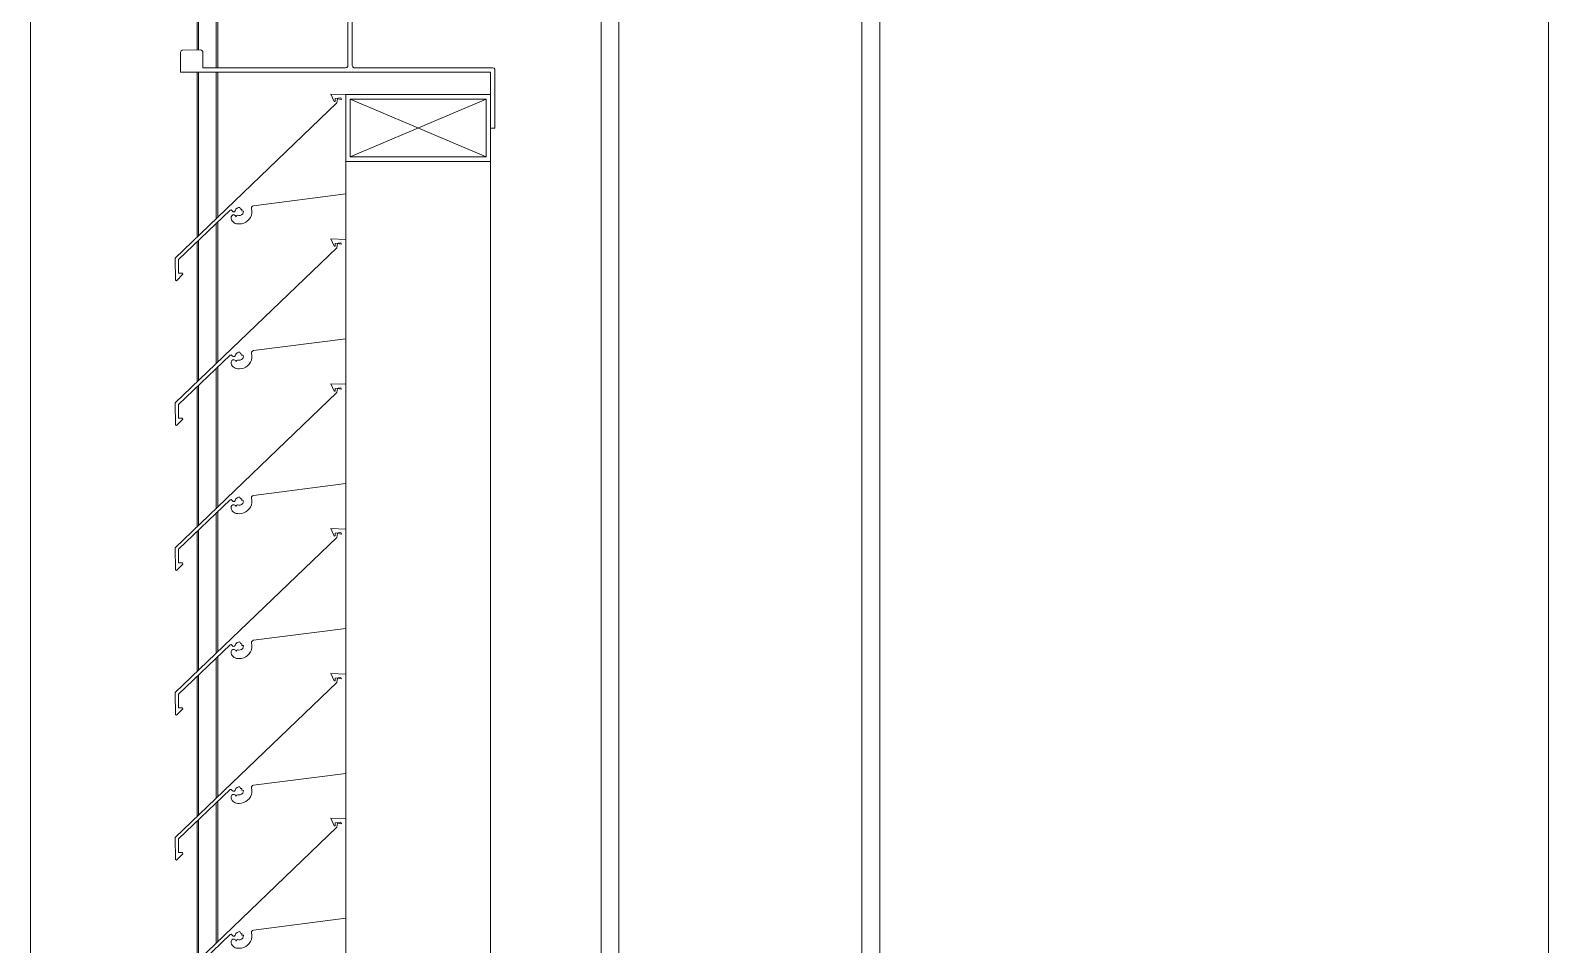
# Model space of a CAD drawing. Header units: millimetres. Extents: x -220592 to 404889, y -217665 to 38245.
# Drawn here: x -984.82 to -978.01, y -1184.84 to -1180.74 of the extents above; entities that cross this region are included whole.
import ezdxf

# ---------------------------------------------------------------- set-up
doc = ezdxf.new("R2010")
doc.units = ezdxf.units.MM
doc.linetypes.add('XKITLINE00', pattern=[0])
doc.layers.add('000 - 0_HIDE_OBJ_FRAMING_DEF_SUB_1', color=7, linetype='Continuous')
doc.layers.add('Part', color=7, linetype='Continuous', lineweight=0)

# ---------------------------------------------------------------- blocks, each defined once
blk = doc.blocks.new('*A13471')
at = {"layer": '000 - 0_HIDE_OBJ_FRAMING_DEF_SUB_1', "color": 7, "linetype": 'XKITLINE00', "lineweight": 0}
blk.add_line((-166.903352, 214.690805), (-166.903352, 242.6885), dxfattribs=at)
blk = doc.blocks.new('*A13473')
at = {"layer": '000 - 0_HIDE_OBJ_FRAMING_DEF_SUB_1', "color": 7, "linetype": 'XKITLINE00', "lineweight": 0}
blk.add_line((-166.903352, 214.690805), (-166.903349, 247.090805), dxfattribs=at)
blk = doc.blocks.new('*A14736')
at = {"layer": '000 - 0_HIDE_OBJ_FRAMING_DEF_SUB_1', "color": 7, "linetype": 'XKITLINE00', "lineweight": 0}
for p, q in [((-171.153485, 242.190805), (-171.153485, 214.940805)), ((-171.073485, 214.940805), (-171.073485, 242.190805)), ((-169.983485, 214.940805), (-169.983485, 242.190805)), ((-169.903485, 218.690805), (-169.903485, 238.690805))]:
    blk.add_line(p, q, dxfattribs=at)
blk = doc.blocks.new('*A14747')
at = {"layer": 'Part', "color": 7, "linetype": 'XKITLINE00', "lineweight": 0}
for p, q in [((-171.648937, 229.40603), (-171.648981, 229.15603)), ((-171.628937, 229.406027), (-171.648937, 229.40603)), ((-171.628982, 229.146027), (-171.628937, 229.406027)), ((-171.648981, 229.15603), (-173.03898, 229.156273)), ((-173.03898, 229.156273), (-173.038236, 229.062446)), ((-172.938996, 229.066255), (-172.938984, 229.136255)), ((-172.938984, 229.136255), (-172.295157, 229.135382)), ((-172.295157, 229.135382), (-172.29067, 229.131698)), ((-172.29067, 229.131698), (-172.288986, 229.126142)), ((-172.288986, 229.126142), (-172.289912, 228.182315)), ((-172.26915, 228.186138), (-172.268986, 229.126138)), ((-172.268986, 229.126138), (-172.268224, 229.129965)), ((-172.268224, 229.129965), (-172.26454, 229.134452)), ((-172.26454, 229.134452), (-172.258984, 229.136137)), ((-172.258984, 229.136137), (-171.635157, 229.136789)), ((-171.635157, 229.136789), (-171.630669, 229.140471)), ((-171.630669, 229.140471), (-171.628982, 229.146027)), ((-173.038236, 229.062446), (-173.034553, 229.057957)), ((-173.034553, 229.057957), (-173.028998, 229.056271)), ((-173.028998, 229.056271), (-172.945171, 229.057018)), ((-172.945171, 229.057018), (-172.940682, 229.0607)), ((-172.940682, 229.0607), (-172.938996, 229.066255)), ((-173.039139, 228.246273), (-173.039155, 228.156273)), ((-173.037453, 228.251828), (-173.039139, 228.246273)), ((-173.032965, 228.25551), (-173.037453, 228.251828)), ((-172.949138, 228.256257), (-173.032965, 228.25551)), ((-172.943582, 228.254571), (-172.949138, 228.256257)), ((-172.9399, 228.250082), (-172.943582, 228.254571)), ((-172.939152, 228.176255), (-172.9399, 228.250082)), ((-173.039155, 228.156273), (-171.649155, 228.15603)), ((-172.299152, 228.176144), (-172.939152, 228.176255)), ((-172.293596, 228.177828), (-172.299152, 228.176144)), ((-172.289912, 228.182315), (-172.293596, 228.177828)), ((-172.267465, 228.180582), (-172.26915, 228.186138)), ((-172.262978, 228.176899), (-172.267465, 228.180582)), ((-171.639152, 228.176028), (-172.262978, 228.176899)), ((-171.649155, 228.15603), (-171.649199, 227.90603)), ((-171.633596, 228.174342), (-171.639152, 228.176028)), ((-171.629914, 228.169854), (-171.633596, 228.174342)), ((-171.629199, 227.906027), (-171.629914, 228.169854)), ((-171.649199, 227.90603), (-171.629199, 227.906027))]:
    blk.add_line(p, q, dxfattribs=at)
blk = doc.blocks.new('*A14748')
at = {"layer": '000 - 0_HIDE_OBJ_FRAMING_DEF_SUB_1', "color": 7, "linetype": 'XKITLINE00', "lineweight": 0}
for p, q in [((-173.713199, 222.288511), (-173.713199, 240.088511)), ((-172.87913, 228.176245), (-172.87913, 229.136174)), ((-172.873025, 228.176244), (-172.873025, 229.136166)), ((-172.964598, 228.256119), (-172.964598, 229.056845)), ((-172.958493, 228.256174), (-172.958493, 229.056899)), ((-172.964598, 227.417389), (-172.964598, 228.15626)), ((-172.958493, 227.42325), (-172.958493, 228.156259)), ((-172.87913, 227.499453), (-172.87913, 228.156245)), ((-172.873025, 227.505315), (-172.873025, 228.156244)), ((-172.87913, 226.849453), (-172.87913, 227.478347)), ((-172.873025, 226.855315), (-172.873025, 227.484198)), ((-172.964598, 226.767389), (-172.964598, 227.396435)), ((-172.958493, 226.77325), (-172.958493, 227.402286)), ((-172.87913, 226.199453), (-172.87913, 226.828347)), ((-172.873025, 226.205315), (-172.873025, 226.834198)), ((-172.964598, 226.117389), (-172.964598, 226.746435)), ((-172.958493, 226.12325), (-172.958493, 226.752286)), ((-172.87913, 225.549453), (-172.87913, 226.178347)), ((-172.873025, 225.555315), (-172.873025, 226.184198)), ((-172.964598, 225.467389), (-172.964598, 226.096435)), ((-172.958493, 225.47325), (-172.958493, 226.102286)), ((-172.87913, 224.899453), (-172.87913, 225.528347)), ((-172.873025, 224.905315), (-172.873025, 225.534198)), ((-172.964598, 224.817389), (-172.964598, 225.446435)), ((-172.958493, 224.82325), (-172.958493, 225.452286)), ((-172.87913, 224.249453), (-172.87913, 224.878347)), ((-172.873025, 224.255315), (-172.873025, 224.884198)), ((-172.964598, 224.167389), (-172.964598, 224.796435)), ((-172.958493, 224.17325), (-172.958493, 224.802286))]:
    blk.add_line(p, q, dxfattribs=at)
blk = doc.blocks.new('*A14761')
at = {"layer": 'Part', "color": 7, "linetype": 'XKITLINE00', "lineweight": 0}
for p, q in [((-171.648652, 214.556249), (-171.648652, 227.756135)), ((-172.298652, 227.406131), (-172.298652, 227.610427)), ((-172.298652, 226.756131), (-172.298652, 226.960427)), ((-172.298652, 226.106131), (-172.298652, 226.310427)), ((-172.298652, 225.456131), (-172.298652, 225.660427)), ((-172.298652, 224.806131), (-172.298652, 225.010427)), ((-172.298652, 224.156131), (-172.298652, 224.360427))]:
    blk.add_line(p, q, dxfattribs=at)
blk = doc.blocks.new('*A14839')
at = {"layer": 'Part', "color": 7, "linetype": 'XKITLINE00', "lineweight": 0}
for p, q in [((-172.298462, 224.806123), (-172.366148, 224.808745)), ((-172.366148, 224.808745), (-172.350613, 224.775258)), ((-172.298455, 224.360453), (-172.298462, 224.806123)), ((-172.338255, 224.768789), (-173.063377, 224.072543)), ((-172.350613, 224.775258), (-172.34549, 224.77567)), ((-172.34549, 224.77567), (-172.345361, 224.787861)), ((-172.345361, 224.787861), (-172.320378, 224.791001)), ((-172.335358, 224.787332), (-172.338255, 224.768789)), ((-172.335358, 224.787332), (-172.318342, 224.784428)), ((-172.320378, 224.791001), (-172.318342, 224.784428)), ((-172.712461, 224.307423), (-172.298455, 224.360453)), ((-173.048341, 224.066176), (-172.817326, 224.287579)), ((-172.817326, 224.287579), (-172.812166, 224.288671)), ((-172.810019, 224.262761), (-172.812659, 224.257287)), ((-172.812659, 224.257287), (-172.812163, 224.249517)), ((-172.812166, 224.288671), (-172.808512, 224.284044)), ((-172.812163, 224.249517), (-172.810428, 224.244021)), ((-172.804875, 224.265998), (-172.810019, 224.262761)), ((-172.808512, 224.284044), (-172.804048, 224.28019)), ((-172.798797, 224.26601), (-172.804875, 224.265998)), ((-172.804048, 224.28019), (-172.798154, 224.280396)), ((-172.793641, 224.262792), (-172.798797, 224.26601)), ((-172.798154, 224.280396), (-172.793971, 224.284553)), ((-172.793971, 224.284553), (-172.790857, 224.292126)), ((-172.790699, 224.25732), (-172.793641, 224.262792)), ((-172.790857, 224.292126), (-172.78619, 224.296913)), ((-172.788669, 224.262301), (-172.790699, 224.25732)), ((-172.783858, 224.264708), (-172.788669, 224.262301)), ((-172.78619, 224.296913), (-172.780114, 224.299703)), ((-172.77794, 224.263803), (-172.783858, 224.264708)), ((-172.780114, 224.299703), (-172.773442, 224.300125)), ((-172.77144, 224.264147), (-172.77794, 224.263803)), ((-172.773442, 224.300125), (-172.77112, 224.292735)), ((-172.765472, 224.266745), (-172.77144, 224.264147)), ((-172.77112, 224.292735), (-172.763955, 224.291791)), ((-172.76079, 224.271267), (-172.765472, 224.266745)), ((-172.763955, 224.291791), (-172.765124, 224.284731)), ((-172.765124, 224.284731), (-172.757418, 224.283625)), ((-172.757988, 224.277141), (-172.76079, 224.271267)), ((-172.757418, 224.283625), (-172.757988, 224.277141)), ((-172.731662, 224.24681), (-172.726022, 224.25536)), ((-172.726022, 224.25536), (-172.722024, 224.26479)), ((-172.722024, 224.26479), (-172.719801, 224.274789)), ((-172.720912, 224.295159), (-172.720672, 224.300681)), ((-172.719426, 224.285025), (-172.720912, 224.295159)), ((-172.720672, 224.300681), (-172.717536, 224.305233)), ((-172.719801, 224.274789), (-172.719426, 224.285025)), ((-172.717536, 224.305233), (-172.712461, 224.307423)), ((-172.810428, 224.244021), (-172.807674, 224.238958)), ((-172.807674, 224.238958), (-172.804002, 224.234515)), ((-172.804002, 224.234515), (-172.799549, 224.230857)), ((-172.799549, 224.230857), (-172.794479, 224.228117)), ((-172.794479, 224.228117), (-172.788978, 224.226398)), ((-172.788978, 224.226398), (-172.78325, 224.225762)), ((-172.78325, 224.225762), (-172.776451, 224.225664)), ((-172.776451, 224.225664), (-172.766238, 224.226449)), ((-172.766238, 224.226449), (-172.756337, 224.229072)), ((-172.756337, 224.229072), (-172.747074, 224.233445)), ((-172.747074, 224.233445), (-172.738758, 224.239423)), ((-172.738758, 224.239423), (-172.731662, 224.24681)), ((-173.063377, 224.072543), (-173.062824, 223.973392)), ((-173.047999, 224.00483), (-173.048341, 224.066176)), ((-173.058143, 223.970923), (-173.029494, 223.999812)), ((-173.030579, 224.004733), (-173.047999, 224.00483)), ((-173.029494, 223.999812), (-173.030579, 224.004733)), ((-173.062824, 223.973392), (-173.058143, 223.970923))]:
    blk.add_line(p, q, dxfattribs=at)
blk = doc.blocks.new('*A14840')
at = {"layer": 'Part', "color": 7, "linetype": 'XKITLINE00', "lineweight": 0}
for p, q in [((-172.338255, 225.418789), (-173.063377, 224.722543)), ((-172.298462, 225.456123), (-172.366148, 225.458745)), ((-172.366148, 225.458745), (-172.350613, 225.425258)), ((-172.350613, 225.425258), (-172.34549, 225.42567)), ((-172.34549, 225.42567), (-172.345361, 225.437861)), ((-172.345361, 225.437861), (-172.320378, 225.441001)), ((-172.335358, 225.437332), (-172.338255, 225.418789)), ((-172.335358, 225.437332), (-172.318342, 225.434428)), ((-172.320378, 225.441001), (-172.318342, 225.434428)), ((-172.298455, 225.010453), (-172.298462, 225.456123)), ((-172.712461, 224.957423), (-172.298455, 225.010453)), ((-173.048341, 224.716176), (-172.817326, 224.937579)), ((-172.817326, 224.937579), (-172.812166, 224.938671)), ((-172.812166, 224.938671), (-172.808512, 224.934044)), ((-172.808512, 224.934044), (-172.804048, 224.93019)), ((-172.804048, 224.93019), (-172.798154, 224.930396)), ((-172.798154, 224.930396), (-172.793971, 224.934553)), ((-172.793971, 224.934553), (-172.790857, 224.942126)), ((-172.790857, 224.942126), (-172.78619, 224.946913)), ((-172.78619, 224.946913), (-172.780114, 224.949703)), ((-172.780114, 224.949703), (-172.773442, 224.950125)), ((-172.773442, 224.950125), (-172.77112, 224.942735)), ((-172.77112, 224.942735), (-172.763955, 224.941791)), ((-172.763955, 224.941791), (-172.765124, 224.934731)), ((-172.765124, 224.934731), (-172.757418, 224.933625)), ((-172.757418, 224.933625), (-172.757988, 224.927141)), ((-172.720912, 224.945159), (-172.720672, 224.950681)), ((-172.719426, 224.935025), (-172.720912, 224.945159)), ((-172.720672, 224.950681), (-172.717536, 224.955233)), ((-172.719801, 224.924789), (-172.719426, 224.935025)), ((-172.717536, 224.955233), (-172.712461, 224.957423)), ((-172.810019, 224.912761), (-172.812659, 224.907287)), ((-172.812659, 224.907287), (-172.812163, 224.899517)), ((-172.812163, 224.899517), (-172.810428, 224.894021)), ((-172.810428, 224.894021), (-172.807674, 224.888958)), ((-172.804875, 224.915998), (-172.810019, 224.912761)), ((-172.807674, 224.888958), (-172.804002, 224.884515)), ((-172.798797, 224.91601), (-172.804875, 224.915998)), ((-172.804002, 224.884515), (-172.799549, 224.880857)), ((-172.799549, 224.880857), (-172.794479, 224.878117)), ((-172.793641, 224.912792), (-172.798797, 224.91601)), ((-172.794479, 224.878117), (-172.788978, 224.876398)), ((-172.790699, 224.90732), (-172.793641, 224.912792)), ((-172.788669, 224.912301), (-172.790699, 224.90732)), ((-172.788978, 224.876398), (-172.78325, 224.875762)), ((-172.783858, 224.914708), (-172.788669, 224.912301)), ((-172.77794, 224.913803), (-172.783858, 224.914708)), ((-172.78325, 224.875762), (-172.776451, 224.875664)), ((-172.77144, 224.914147), (-172.77794, 224.913803)), ((-172.776451, 224.875664), (-172.766238, 224.876449)), ((-172.765472, 224.916745), (-172.77144, 224.914147)), ((-172.766238, 224.876449), (-172.756337, 224.879072)), ((-172.76079, 224.921267), (-172.765472, 224.916745)), ((-172.757988, 224.927141), (-172.76079, 224.921267)), ((-172.756337, 224.879072), (-172.747074, 224.883445)), ((-172.747074, 224.883445), (-172.738758, 224.889423)), ((-172.738758, 224.889423), (-172.731662, 224.89681)), ((-172.731662, 224.89681), (-172.726022, 224.90536)), ((-172.726022, 224.90536), (-172.722024, 224.91479)), ((-172.722024, 224.91479), (-172.719801, 224.924789)), ((-173.063377, 224.722543), (-173.062824, 224.623392)), ((-173.047999, 224.65483), (-173.048341, 224.716176)), ((-173.062824, 224.623392), (-173.058143, 224.620923)), ((-173.058143, 224.620923), (-173.029494, 224.649812)), ((-173.030579, 224.654733), (-173.047999, 224.65483)), ((-173.029494, 224.649812), (-173.030579, 224.654733))]:
    blk.add_line(p, q, dxfattribs=at)
blk = doc.blocks.new('*A14841')
at = {"layer": 'Part', "color": 7, "linetype": 'XKITLINE00', "lineweight": 0}
for p, q in [((-172.298462, 226.106123), (-172.366148, 226.108745)), ((-172.366148, 226.108745), (-172.350613, 226.075258)), ((-172.34549, 226.07567), (-172.345361, 226.087861)), ((-172.345361, 226.087861), (-172.320378, 226.091001)), ((-172.335358, 226.087332), (-172.338255, 226.068789)), ((-172.335358, 226.087332), (-172.318342, 226.084428)), ((-172.320378, 226.091001), (-172.318342, 226.084428)), ((-172.298455, 225.660453), (-172.298462, 226.106123)), ((-172.338255, 226.068789), (-173.063377, 225.372543)), ((-172.350613, 226.075258), (-172.34549, 226.07567)), ((-172.712461, 225.607423), (-172.298455, 225.660453)), ((-173.048341, 225.366176), (-172.817326, 225.587579)), ((-172.817326, 225.587579), (-172.812166, 225.588671)), ((-172.810019, 225.562761), (-172.812659, 225.557287)), ((-172.812659, 225.557287), (-172.812163, 225.549517)), ((-172.812166, 225.588671), (-172.808512, 225.584044)), ((-172.812163, 225.549517), (-172.810428, 225.544021)), ((-172.810428, 225.544021), (-172.807674, 225.538958)), ((-172.804875, 225.565998), (-172.810019, 225.562761)), ((-172.808512, 225.584044), (-172.804048, 225.58019)), ((-172.798797, 225.56601), (-172.804875, 225.565998)), ((-172.804048, 225.58019), (-172.798154, 225.580396)), ((-172.793641, 225.562792), (-172.798797, 225.56601)), ((-172.798154, 225.580396), (-172.793971, 225.584553)), ((-172.793971, 225.584553), (-172.790857, 225.592126)), ((-172.790699, 225.55732), (-172.793641, 225.562792)), ((-172.790857, 225.592126), (-172.78619, 225.596913)), ((-172.788669, 225.562301), (-172.790699, 225.55732)), ((-172.783858, 225.564708), (-172.788669, 225.562301)), ((-172.78619, 225.596913), (-172.780114, 225.599703)), ((-172.77794, 225.563803), (-172.783858, 225.564708)), ((-172.780114, 225.599703), (-172.773442, 225.600125)), ((-172.77144, 225.564147), (-172.77794, 225.563803)), ((-172.773442, 225.600125), (-172.77112, 225.592735)), ((-172.765472, 225.566745), (-172.77144, 225.564147)), ((-172.77112, 225.592735), (-172.763955, 225.591791)), ((-172.76079, 225.571267), (-172.765472, 225.566745)), ((-172.763955, 225.591791), (-172.765124, 225.584731)), ((-172.765124, 225.584731), (-172.757418, 225.583625)), ((-172.757988, 225.577141), (-172.76079, 225.571267)), ((-172.757418, 225.583625), (-172.757988, 225.577141)), ((-172.738758, 225.539423), (-172.731662, 225.54681)), ((-172.731662, 225.54681), (-172.726022, 225.55536)), ((-172.726022, 225.55536), (-172.722024, 225.56479)), ((-172.722024, 225.56479), (-172.719801, 225.574789)), ((-172.720912, 225.595159), (-172.720672, 225.600681)), ((-172.719426, 225.585025), (-172.720912, 225.595159)), ((-172.720672, 225.600681), (-172.717536, 225.605233)), ((-172.719801, 225.574789), (-172.719426, 225.585025)), ((-172.717536, 225.605233), (-172.712461, 225.607423)), ((-172.807674, 225.538958), (-172.804002, 225.534515)), ((-172.804002, 225.534515), (-172.799549, 225.530857)), ((-172.799549, 225.530857), (-172.794479, 225.528117)), ((-172.794479, 225.528117), (-172.788978, 225.526398)), ((-172.788978, 225.526398), (-172.78325, 225.525762)), ((-172.78325, 225.525762), (-172.776451, 225.525664)), ((-172.776451, 225.525664), (-172.766238, 225.526449)), ((-172.766238, 225.526449), (-172.756337, 225.529072)), ((-172.756337, 225.529072), (-172.747074, 225.533445)), ((-172.747074, 225.533445), (-172.738758, 225.539423)), ((-173.063377, 225.372543), (-173.062824, 225.273392)), ((-173.047999, 225.30483), (-173.048341, 225.366176)), ((-173.062824, 225.273392), (-173.058143, 225.270923)), ((-173.058143, 225.270923), (-173.029494, 225.299812)), ((-173.030579, 225.304733), (-173.047999, 225.30483)), ((-173.029494, 225.299812), (-173.030579, 225.304733))]:
    blk.add_line(p, q, dxfattribs=at)
blk = doc.blocks.new('*A14842')
at = {"layer": 'Part', "color": 7, "linetype": 'XKITLINE00', "lineweight": 0}
for p, q in [((-172.338255, 226.718789), (-173.063377, 226.022543)), ((-172.298462, 226.756123), (-172.366148, 226.758745)), ((-172.366148, 226.758745), (-172.350613, 226.725258)), ((-172.350613, 226.725258), (-172.34549, 226.72567)), ((-172.34549, 226.72567), (-172.345361, 226.737861)), ((-172.345361, 226.737861), (-172.320378, 226.741001)), ((-172.335358, 226.737332), (-172.338255, 226.718789)), ((-172.335358, 226.737332), (-172.318342, 226.734428)), ((-172.320378, 226.741001), (-172.318342, 226.734428)), ((-172.298455, 226.310453), (-172.298462, 226.756123)), ((-172.712461, 226.257423), (-172.298455, 226.310453)), ((-173.048341, 226.016176), (-172.817326, 226.237579)), ((-172.817326, 226.237579), (-172.812166, 226.238671)), ((-172.812166, 226.238671), (-172.808512, 226.234044)), ((-172.808512, 226.234044), (-172.804048, 226.23019)), ((-172.804048, 226.23019), (-172.798154, 226.230396)), ((-172.798154, 226.230396), (-172.793971, 226.234553)), ((-172.793971, 226.234553), (-172.790857, 226.242126)), ((-172.790857, 226.242126), (-172.78619, 226.246913)), ((-172.78619, 226.246913), (-172.780114, 226.249703)), ((-172.780114, 226.249703), (-172.773442, 226.250125)), ((-172.773442, 226.250125), (-172.77112, 226.242735)), ((-172.77112, 226.242735), (-172.763955, 226.241791)), ((-172.763955, 226.241791), (-172.765124, 226.234731)), ((-172.765124, 226.234731), (-172.757418, 226.233625)), ((-172.757988, 226.227141), (-172.76079, 226.221267)), ((-172.757418, 226.233625), (-172.757988, 226.227141)), ((-172.722024, 226.21479), (-172.719801, 226.224789)), ((-172.720912, 226.245159), (-172.720672, 226.250681)), ((-172.719426, 226.235025), (-172.720912, 226.245159)), ((-172.720672, 226.250681), (-172.717536, 226.255233)), ((-172.719801, 226.224789), (-172.719426, 226.235025)), ((-172.717536, 226.255233), (-172.712461, 226.257423)), ((-172.810019, 226.212761), (-172.812659, 226.207287)), ((-172.812659, 226.207287), (-172.812163, 226.199517)), ((-172.812163, 226.199517), (-172.810428, 226.194021)), ((-172.810428, 226.194021), (-172.807674, 226.188958)), ((-172.804875, 226.215998), (-172.810019, 226.212761)), ((-172.807674, 226.188958), (-172.804002, 226.184515)), ((-172.798797, 226.21601), (-172.804875, 226.215998)), ((-172.804002, 226.184515), (-172.799549, 226.180857)), ((-172.799549, 226.180857), (-172.794479, 226.178117)), ((-172.793641, 226.212792), (-172.798797, 226.21601)), ((-172.794479, 226.178117), (-172.788978, 226.176398)), ((-172.790699, 226.20732), (-172.793641, 226.212792)), ((-172.788669, 226.212301), (-172.790699, 226.20732)), ((-172.788978, 226.176398), (-172.78325, 226.175762)), ((-172.783858, 226.214708), (-172.788669, 226.212301)), ((-172.77794, 226.213803), (-172.783858, 226.214708)), ((-172.78325, 226.175762), (-172.776451, 226.175664)), ((-172.77144, 226.214147), (-172.77794, 226.213803)), ((-172.776451, 226.175664), (-172.766238, 226.176449)), ((-172.765472, 226.216745), (-172.77144, 226.214147)), ((-172.766238, 226.176449), (-172.756337, 226.179072)), ((-172.76079, 226.221267), (-172.765472, 226.216745)), ((-172.756337, 226.179072), (-172.747074, 226.183445)), ((-172.747074, 226.183445), (-172.738758, 226.189423)), ((-172.738758, 226.189423), (-172.731662, 226.19681)), ((-172.731662, 226.19681), (-172.726022, 226.20536)), ((-172.726022, 226.20536), (-172.722024, 226.21479)), ((-173.063377, 226.022543), (-173.062824, 225.923392)), ((-173.047999, 225.95483), (-173.048341, 226.016176)), ((-173.030579, 225.954733), (-173.047999, 225.95483)), ((-173.029494, 225.949812), (-173.030579, 225.954733)), ((-173.062824, 225.923392), (-173.058143, 225.920923)), ((-173.058143, 225.920923), (-173.029494, 225.949812))]:
    blk.add_line(p, q, dxfattribs=at)
blk = doc.blocks.new('*A14843')
at = {"layer": 'Part', "color": 7, "linetype": 'XKITLINE00', "lineweight": 0}
for p, q in [((-172.298462, 227.406123), (-172.366148, 227.408745)), ((-172.366148, 227.408745), (-172.350613, 227.375258)), ((-172.34549, 227.37567), (-172.345361, 227.387861)), ((-172.345361, 227.387861), (-172.320378, 227.391001)), ((-172.335358, 227.387332), (-172.338255, 227.368789)), ((-172.335358, 227.387332), (-172.318342, 227.384428)), ((-172.320378, 227.391001), (-172.318342, 227.384428)), ((-172.298455, 226.960453), (-172.298462, 227.406123)), ((-172.338255, 227.368789), (-173.063377, 226.672543)), ((-172.350613, 227.375258), (-172.34549, 227.37567)), ((-172.720672, 226.900681), (-172.717536, 226.905233)), ((-172.717536, 226.905233), (-172.712461, 226.907423)), ((-172.712461, 226.907423), (-172.298455, 226.960453)), ((-173.048341, 226.666176), (-172.817326, 226.887579)), ((-172.817326, 226.887579), (-172.812166, 226.888671)), ((-172.810019, 226.862761), (-172.812659, 226.857287)), ((-172.812659, 226.857287), (-172.812163, 226.849517)), ((-172.812166, 226.888671), (-172.808512, 226.884044)), ((-172.812163, 226.849517), (-172.810428, 226.844021)), ((-172.810428, 226.844021), (-172.807674, 226.838958)), ((-172.804875, 226.865998), (-172.810019, 226.862761)), ((-172.808512, 226.884044), (-172.804048, 226.88019)), ((-172.807674, 226.838958), (-172.804002, 226.834515)), ((-172.798797, 226.86601), (-172.804875, 226.865998)), ((-172.804048, 226.88019), (-172.798154, 226.880396)), ((-172.793641, 226.862792), (-172.798797, 226.86601)), ((-172.798154, 226.880396), (-172.793971, 226.884553)), ((-172.793971, 226.884553), (-172.790857, 226.892126)), ((-172.790699, 226.85732), (-172.793641, 226.862792)), ((-172.790857, 226.892126), (-172.78619, 226.896913)), ((-172.788669, 226.862301), (-172.790699, 226.85732)), ((-172.783858, 226.864708), (-172.788669, 226.862301)), ((-172.78619, 226.896913), (-172.780114, 226.899703)), ((-172.77794, 226.863803), (-172.783858, 226.864708)), ((-172.780114, 226.899703), (-172.773442, 226.900125)), ((-172.77144, 226.864147), (-172.77794, 226.863803)), ((-172.773442, 226.900125), (-172.77112, 226.892735)), ((-172.765472, 226.866745), (-172.77144, 226.864147)), ((-172.77112, 226.892735), (-172.763955, 226.891791)), ((-172.76079, 226.871267), (-172.765472, 226.866745)), ((-172.763955, 226.891791), (-172.765124, 226.884731)), ((-172.765124, 226.884731), (-172.757418, 226.883625)), ((-172.757988, 226.877141), (-172.76079, 226.871267)), ((-172.757418, 226.883625), (-172.757988, 226.877141)), ((-172.747074, 226.833445), (-172.738758, 226.839423)), ((-172.738758, 226.839423), (-172.731662, 226.84681)), ((-172.731662, 226.84681), (-172.726022, 226.85536)), ((-172.726022, 226.85536), (-172.722024, 226.86479)), ((-172.722024, 226.86479), (-172.719801, 226.874789)), ((-172.720912, 226.895159), (-172.720672, 226.900681)), ((-172.719426, 226.885025), (-172.720912, 226.895159)), ((-172.719801, 226.874789), (-172.719426, 226.885025)), ((-172.804002, 226.834515), (-172.799549, 226.830857)), ((-172.799549, 226.830857), (-172.794479, 226.828117)), ((-172.794479, 226.828117), (-172.788978, 226.826398)), ((-172.788978, 226.826398), (-172.78325, 226.825762)), ((-172.78325, 226.825762), (-172.776451, 226.825664)), ((-172.776451, 226.825664), (-172.766238, 226.826449)), ((-172.766238, 226.826449), (-172.756337, 226.829072)), ((-172.756337, 226.829072), (-172.747074, 226.833445)), ((-173.063377, 226.672543), (-173.062824, 226.573392)), ((-173.047999, 226.60483), (-173.048341, 226.666176)), ((-173.062824, 226.573392), (-173.058143, 226.570923)), ((-173.058143, 226.570923), (-173.029494, 226.599812)), ((-173.030579, 226.604733), (-173.047999, 226.60483)), ((-173.029494, 226.599812), (-173.030579, 226.604733))]:
    blk.add_line(p, q, dxfattribs=at)
blk = doc.blocks.new('*A14844')
at = {"layer": 'Part', "color": 7, "linetype": 'XKITLINE00', "lineweight": 0}
for p, q in [((-172.298652, 227.756135), (-172.298652, 228.056135)), ((-171.648652, 228.056135), (-172.298652, 228.056135)), ((-172.278652, 227.776135), (-171.668652, 228.036135)), ((-172.278652, 228.036135), (-171.668652, 227.776135)), ((-172.278652, 227.776135), (-172.278652, 228.036135)), ((-172.278652, 228.036135), (-171.668652, 228.036135)), ((-171.668652, 228.036135), (-171.668652, 227.776135)), ((-171.648652, 227.756135), (-171.648652, 228.056135)), ((-172.298652, 227.756135), (-171.648652, 227.756135)), ((-171.668652, 227.776135), (-172.278652, 227.776135))]:
    blk.add_line(p, q, dxfattribs=at)
blk = doc.blocks.new('*A14845')
at = {"layer": 'Part', "color": 7, "linetype": 'XKITLINE00', "lineweight": 0}
for p, q in [((-172.338255, 228.018789), (-173.063377, 227.322543)), ((-172.298462, 228.056123), (-172.366148, 228.058745)), ((-172.366148, 228.058745), (-172.350613, 228.025258)), ((-172.350613, 228.025258), (-172.34549, 228.02567)), ((-172.34549, 228.02567), (-172.345361, 228.037861)), ((-172.345361, 228.037861), (-172.320378, 228.041001)), ((-172.335358, 228.037332), (-172.338255, 228.018789)), ((-172.335358, 228.037332), (-172.318342, 228.034428)), ((-172.320378, 228.041001), (-172.318342, 228.034428)), ((-172.298455, 227.610453), (-172.298462, 228.056123)), ((-172.712461, 227.557423), (-172.298455, 227.610453)), ((-173.048341, 227.316176), (-172.817326, 227.537579)), ((-172.817326, 227.537579), (-172.812166, 227.538671)), ((-172.812166, 227.538671), (-172.808512, 227.534044)), ((-172.808512, 227.534044), (-172.804048, 227.53019)), ((-172.804048, 227.53019), (-172.798154, 227.530396)), ((-172.798154, 227.530396), (-172.793971, 227.534553)), ((-172.793971, 227.534553), (-172.790857, 227.542126)), ((-172.790857, 227.542126), (-172.78619, 227.546913)), ((-172.78619, 227.546913), (-172.780114, 227.549703)), ((-172.780114, 227.549703), (-172.773442, 227.550125)), ((-172.773442, 227.550125), (-172.77112, 227.542735)), ((-172.77112, 227.542735), (-172.763955, 227.541791)), ((-172.76079, 227.521267), (-172.765472, 227.516745)), ((-172.763955, 227.541791), (-172.765124, 227.534731)), ((-172.765124, 227.534731), (-172.757418, 227.533625)), ((-172.757988, 227.527141), (-172.76079, 227.521267)), ((-172.757418, 227.533625), (-172.757988, 227.527141)), ((-172.722024, 227.51479), (-172.719801, 227.524789)), ((-172.720912, 227.545159), (-172.720672, 227.550681)), ((-172.719426, 227.535025), (-172.720912, 227.545159)), ((-172.720672, 227.550681), (-172.717536, 227.555233)), ((-172.719801, 227.524789), (-172.719426, 227.535025)), ((-172.717536, 227.555233), (-172.712461, 227.557423)), ((-172.810019, 227.512761), (-172.812659, 227.507287)), ((-172.812659, 227.507287), (-172.812163, 227.499517)), ((-172.812163, 227.499517), (-172.810428, 227.494021)), ((-172.810428, 227.494021), (-172.807674, 227.488958)), ((-172.804875, 227.515998), (-172.810019, 227.512761)), ((-172.807674, 227.488958), (-172.804002, 227.484515)), ((-172.798797, 227.51601), (-172.804875, 227.515998)), ((-172.804002, 227.484515), (-172.799549, 227.480857)), ((-172.799549, 227.480857), (-172.794479, 227.478117)), ((-172.793641, 227.512792), (-172.798797, 227.51601)), ((-172.794479, 227.478117), (-172.788978, 227.476398)), ((-172.790699, 227.50732), (-172.793641, 227.512792)), ((-172.788669, 227.512301), (-172.790699, 227.50732)), ((-172.788978, 227.476398), (-172.78325, 227.475762)), ((-172.783858, 227.514708), (-172.788669, 227.512301)), ((-172.77794, 227.513803), (-172.783858, 227.514708)), ((-172.78325, 227.475762), (-172.776451, 227.475664)), ((-172.77144, 227.514147), (-172.77794, 227.513803)), ((-172.776451, 227.475664), (-172.766238, 227.476449)), ((-172.765472, 227.516745), (-172.77144, 227.514147)), ((-172.766238, 227.476449), (-172.756337, 227.479072)), ((-172.756337, 227.479072), (-172.747074, 227.483445)), ((-172.747074, 227.483445), (-172.738758, 227.489423)), ((-172.738758, 227.489423), (-172.731662, 227.49681)), ((-172.731662, 227.49681), (-172.726022, 227.50536)), ((-172.726022, 227.50536), (-172.722024, 227.51479)), ((-173.063377, 227.322543), (-173.062824, 227.223392)), ((-173.047999, 227.25483), (-173.048341, 227.316176)), ((-173.058143, 227.220923), (-173.029494, 227.249812)), ((-173.030579, 227.254733), (-173.047999, 227.25483)), ((-173.029494, 227.249812), (-173.030579, 227.254733)), ((-173.062824, 227.223392), (-173.058143, 227.220923))]:
    blk.add_line(p, q, dxfattribs=at)

msp = doc.modelspace()

# ---------------------------------------------------------------- block references
at = {"color": 7, "lineweight": 0}
for name in ['*A13471', '*A13473', '*A14736', '*A14748', '*A14747', '*A14845', '*A14844', '*A14761', '*A14843', '*A14842', '*A14841', '*A14840', '*A14839']:
    msp.add_blockref(name, (-811.109, -1409.08), dxfattribs=at)

doc.saveas('drawing.dxf')
